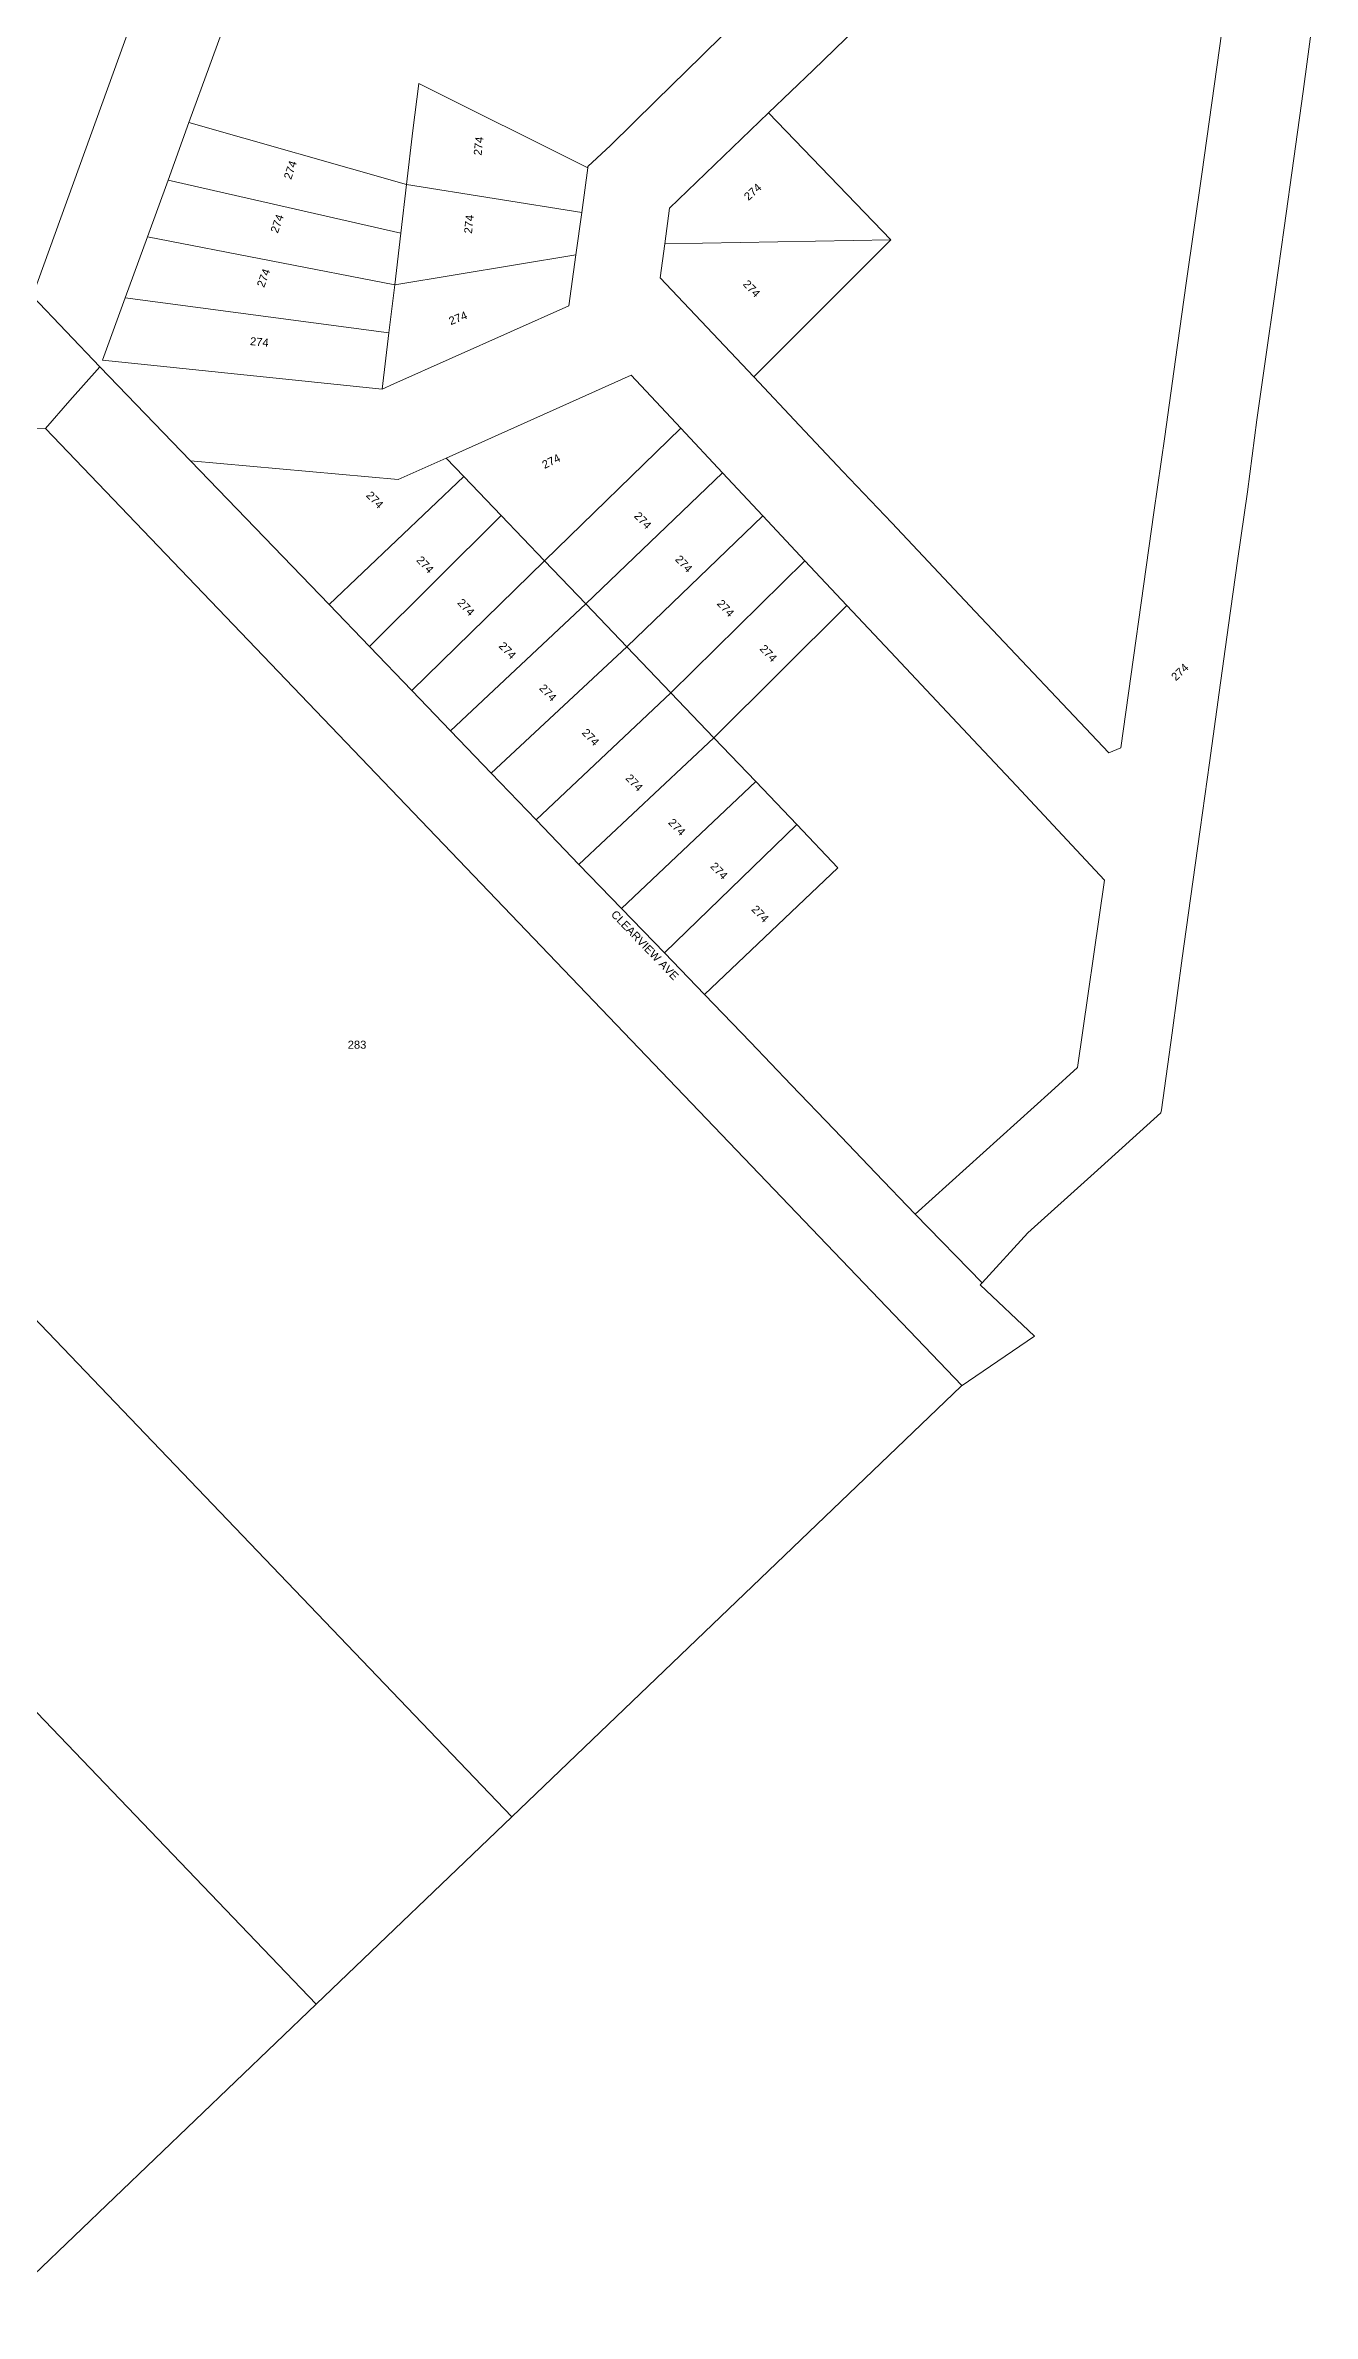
# Model space of a CAD drawing. Header units: metres. Extents: x 249598 to 250736, y 6276356 to 6277377.
# Drawn here: x 250225 to 250510, y 6276516 to 6277027 of the extents above; entities that cross this region are included whole.
import ezdxf

# ---------------------------------------------------------------- set-up
doc = ezdxf.new("R2010")
doc.units = ezdxf.units.M
doc.layers.add('Cadastre Land Parcels_SP_EXT', color=9, linetype='Continuous', lineweight=5)
doc.layers.add('Cadastre Roads_SP_EXT', color=9, linetype='Continuous', lineweight=5)
doc.styles.get("Standard").update_dxf_attribs({"font": 'arial.ttf'})

msp = doc.modelspace()

# ---------------------------------------------------------------- linework, layer by layer
at = {"layer": 'Cadastre Land Parcels_SP_EXT', "linetype": 'Continuous'}
for points in [[(250363.53, 6277359.19), (250226.31, 6277376.94), (250217.73, 6277315.63), (250194.62, 6277318.22), (250192.18, 6277318.47), (250152.76, 6277322.95), (250122.35, 6277108.67), (250118.73, 6277077.32), (250221.87, 6276970.12), (250253.03, 6277056.47), (250418.72, 6277215.23), (250437.31, 6277349.07), (250414.48, 6277352.71), (250363.53, 6277359.19)], [(250346.78, 6276999.03), (250308.74, 6277017.95), (250307.45, 6277007.43), (250306.03, 6276995.22), (250345.42, 6276988.99), (250346.78, 6276999.03)], [(250306.03, 6276995.22), (250257.06, 6277009.21), (250252.37, 6276996.23), (250304.72, 6276984.33), (250306.03, 6276995.22)], [(250414.97, 6276982.84), (250387.47, 6277011.41), (250365.17, 6276989.92), (250364.09, 6276981.9), (250414.97, 6276982.84)], [(250304.72, 6276984.33), (250252.37, 6276996.23), (250247.71, 6276983.46), (250303.34, 6276972.7), (250304.72, 6276984.33)], [(250303.34, 6276972.7), (250344.1, 6276979.44), (250345.42, 6276988.99), (250306.03, 6276995.22), (250304.72, 6276984.33), (250303.34, 6276972.7)], [(250303.34, 6276972.7), (250247.71, 6276983.46), (250242.71, 6276969.75), (250302.05, 6276961.9), (250303.34, 6276972.7)], [(250414.97, 6276982.84), (250364.09, 6276981.9), (250363.03, 6276974.26), (250384.15, 6276951.96), (250414.97, 6276982.84)], [(250300.52, 6276949.21), (250303.15, 6276950.41), (250342.55, 6276968), (250344.1, 6276979.44), (250303.34, 6276972.7), (250302.05, 6276961.9), (250300.52, 6276949.21)], [(250302.05, 6276961.9), (250242.71, 6276969.75), (250237.6, 6276955.76), (250300.52, 6276949.21), (250302.05, 6276961.9)], [(250367.74, 6276940.42), (250356.54, 6276952.39), (250314.9, 6276933.71), (250318.88, 6276929.56), (250327.26, 6276920.83), (250337.08, 6276910.57), (250367.74, 6276940.42)], [(250430.77, 6276724.95), (250430.91, 6276725.09), (250224.75, 6276940.41), (250219.53, 6276940.55), (250120.94, 6276846.06), (250329.7, 6276628.13), (250430.77, 6276724.95)], [(250377.1, 6276930.43), (250367.74, 6276940.42), (250337.08, 6276910.57), (250346.31, 6276900.95), (250377.1, 6276930.43)], [(250314.9, 6276933.71), (250304.12, 6276928.87), (250257.41, 6276933.13), (250288.57, 6276900.82), (250318.88, 6276929.56), (250314.9, 6276933.71)], [(250386.17, 6276920.75), (250377.1, 6276930.43), (250346.31, 6276900.95), (250355.57, 6276891.25), (250386.17, 6276920.75)], [(250327.26, 6276920.83), (250318.88, 6276929.56), (250288.57, 6276900.82), (250297.67, 6276891.35), (250327.26, 6276920.83)], [(250337.08, 6276910.57), (250327.26, 6276920.83), (250297.67, 6276891.35), (250307.18, 6276881.47), (250337.08, 6276910.57)], [(250395.63, 6276910.63), (250386.17, 6276920.75), (250355.57, 6276891.25), (250365.46, 6276880.89), (250395.63, 6276910.63)], [(250346.31, 6276900.95), (250337.08, 6276910.57), (250307.18, 6276881.47), (250315.9, 6276872.37), (250346.31, 6276900.95)], [(250405.07, 6276900.57), (250395.63, 6276910.63), (250365.46, 6276880.89), (250375.16, 6276870.79), (250405.07, 6276900.57)], [(250355.57, 6276891.25), (250346.31, 6276900.95), (250315.9, 6276872.37), (250325.08, 6276862.81), (250355.57, 6276891.25)], [(250365.46, 6276880.89), (250355.57, 6276891.25), (250325.08, 6276862.81), (250335.14, 6276852.38), (250365.46, 6276880.89)], [(250375.16, 6276870.79), (250365.46, 6276880.89), (250335.14, 6276852.38), (250344.8, 6276842.33), (250375.16, 6276870.79)], [(250384.59, 6276860.95), (250375.16, 6276870.79), (250344.8, 6276842.33), (250354.4, 6276832.42), (250384.59, 6276860.95)], [(250393.82, 6276851.29), (250384.59, 6276860.95), (250354.4, 6276832.42), (250364.05, 6276822.43), (250393.82, 6276851.29)], [(250403.02, 6276841.57), (250393.82, 6276851.29), (250364.05, 6276822.43), (250373.01, 6276813.08), (250403.02, 6276841.57)], [(250329.7, 6276628.13), (250120.94, 6276846.06), (250076.9, 6276803.87), (250285.66, 6276585.94), (250329.7, 6276628.13)], [(250285.66, 6276585.94), (250076.9, 6276803.87), (250004.25, 6276734.28), (250213, 6276516.35), (250285.66, 6276585.94)]]:
    msp.add_lwpolyline(points, close=True, dxfattribs=at)
for points in [[(250253.03, 6277056.47), (250221.87, 6276970.12), (250237.02, 6276954.28), (250257.41, 6276933.13), (250304.12, 6276928.87), (250314.9, 6276933.71), (250356.54, 6276952.39), (250367.74, 6276940.42), (250377.1, 6276930.43), (250386.17, 6276920.75), (250395.63, 6276910.63), (250405.07, 6276900.57), (250414.85, 6276890.15), (250424.09, 6276880.33), (250433.5, 6276870.36), (250443.24, 6276859.97), (250452.52, 6276850.03), (250463.07, 6276838.77), (250456.98, 6276796.62), (250451.01, 6276791.26), (250420.45, 6276763.67), (250435.5, 6276748.24), (250445.76, 6276759.43), (250460.69, 6276772.91), (250475.71, 6276786.43), (250475.83, 6276787.13), (250478.22, 6276804.42), (250480.54, 6276821.23), (250482.38, 6276834.69), (250484.55, 6276850.19), (250486.62, 6276865.15), (250488.83, 6276881), (250490.93, 6276896.17), (250492.99, 6276910.62), (250495.18, 6276926.11), (250497.34, 6276942.29), (250499.27, 6276955.96), (250501.4, 6276971.1), (250503.44, 6276985.5), (250505.61, 6277001.1), (250507.73, 6277016.21), (250509.86, 6277031.88)], [(250492.84, 6277053.82), (250484.91, 6276997.58), (250481.42, 6276973.09), (250479.01, 6276955.86), (250476.58, 6276938.57), (250474.16, 6276921.46), (250466.68, 6276868.51), (250464.02, 6276867.45), (250433.93, 6276899.23), (250424.59, 6276909.17), (250415.19, 6276919.14), (250404.2, 6276930.72), (250394.45, 6276941.03), (250384.15, 6276951.96), (250363.03, 6276974.26), (250364.09, 6276981.9), (250365.17, 6276989.92), (250387.47, 6277011.41), (250397.46, 6277020.96), (250407.14, 6277030.33)], [(250382.03, 6277033.63), (250372.44, 6277024.19), (250362.08, 6277014.07), (250351.86, 6277004.01), (250346.82, 6276999.28), (250346.78, 6276999.03), (250345.42, 6276988.99), (250344.1, 6276979.44), (250342.55, 6276968), (250303.15, 6276950.41), (250300.52, 6276949.21), (250237.6, 6276955.76), (250242.71, 6276969.75), (250247.71, 6276983.46), (250252.37, 6276996.23), (250257.06, 6277009.21), (250261.78, 6277022.09), (250266.43, 6277034.87)]]:
    msp.add_lwpolyline(points, dxfattribs=at)
at = {"layer": 'Cadastre Roads_SP_EXT', "linetype": 'Continuous'}
msp.add_lwpolyline([(250257.41, 6276933.13), (250237.02, 6276954.28), (250230.28, 6276946.66), (250224.75, 6276940.41), (250430.91, 6276725.09), (250430.77, 6276724.95), (250447.27, 6276736.2), (250435.03, 6276747.78), (250435.5, 6276748.24), (250420.45, 6276763.67), (250411.5, 6276772.98), (250402.21, 6276782.67), (250392.51, 6276792.74), (250383.37, 6276802.31), (250373.01, 6276813.08), (250364.05, 6276822.43), (250354.4, 6276832.42), (250344.8, 6276842.33), (250335.14, 6276852.38), (250325.08, 6276862.81), (250315.9, 6276872.37), (250307.18, 6276881.47), (250297.67, 6276891.35), (250288.57, 6276900.82), (250257.41, 6276933.13)], close=True, dxfattribs=at)

# ---------------------------------------------------------------- texts
at = {"layer": 'Cadastre Land Parcels_SP_EXT'}
for rotation, p in [(84.1278, (250322.88, 6277001.72)), (71.553, (250280.04, 6276996.25)), (42.3226, (250382.93, 6276991.52)), (70.6866, (250277.03, 6276984.18)), (84.2854, (250320.72, 6276984.14)), (69.9515, (250273.95, 6276971.95)), (313.6561, (250381.56, 6276972.74)), (21.4116, (250315.95, 6276963.61)), (354.4682, (250270.72, 6276959.15)), (26.7025, (250337.07, 6276931.25)), (313.8914, (250296.78, 6276925.22)), (313.8122, (250357.06, 6276920.59)), (313.8914, (250308.09, 6276910.64)), (313.2732, (250366.29, 6276910.85)), (313.8916, (250317.3, 6276901.06)), (312.9212, (250375.71, 6276900.88)), (313.8913, (250326.62, 6276891.34)), (313.3387, (250385.33, 6276890.72)), (43.5358, (250479.08, 6276883.48)), (313.8911, (250335.72, 6276881.84)), (313.8914, (250345.32, 6276871.83)), (313.8917, (250355.14, 6276861.6)), (313.8911, (250364.74, 6276851.62)), (313.8917, (250374.21, 6276841.77)), (313.8911, (250383.47, 6276832.09))]:
    msp.add_text('274', height=1.8, rotation=rotation, dxfattribs=at).set_placement(p)
msp.add_text('283', height=1.8, dxfattribs=at).set_placement((250292.77, 6276800.87))
at = {"layer": 'Cadastre Roads_SP_EXT'}
msp.add_text('CLEARVIEW AVE', height=1.8, rotation=313.824, dxfattribs=at).set_placement((250351.87, 6276830.94))

doc.saveas('drawing.dxf')
